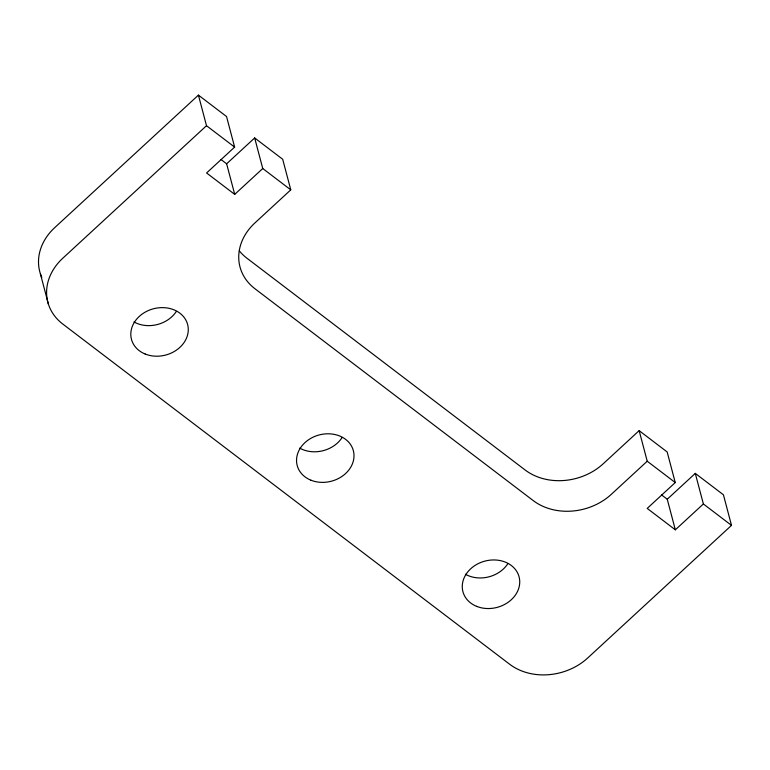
<?xml version="1.0" encoding="UTF-8"?>
<svg xmlns="http://www.w3.org/2000/svg" width="770" height="770" viewBox="0 0 770 770"><rect width="100%" height="100%" fill="white"/><g stroke="black" fill="none" stroke-linecap="round" stroke-linejoin="round"><path stroke-width="1.16" d="M234.715 194.377L226.63 163.798L254.668 137.946L262.753 168.524L234.715 194.377L206.591 172.971L234.629 147.109L226.544 116.53L198.419 95.124L54.699 227.66A55.844 46.027 -14.8 0 0 41.83 277.498M198.419 95.124L206.504 125.703L62.774 258.248A55.844 46.027 -14.8 0 0 62.755 324.026L509.625 664.221A55.844 46.027 -14.8 0 0 587.779 657.917L731.5 525.371L723.425 494.792L695.291 473.386L667.253 499.239L675.338 529.818L703.376 503.965L695.291 473.386M254.668 137.946L282.696 159.274L290.771 189.853L254.918 222.925A55.844 46.027 -14.8 0 0 254.899 288.702L533.225 500.587A55.844 46.027 -14.8 0 0 611.37 494.282L647.224 461.22L639.148 430.642L603.295 463.704A55.844 46.027 -14.8 0 1 525.15 470.008L246.814 258.123A55.844 46.027 -14.8 0 1 239.287 250.828M639.148 430.642L667.166 451.971L675.251 482.549L647.214 508.412L675.338 529.818M206.504 125.703L234.629 147.109M262.753 168.524L290.771 189.853M647.224 461.22L675.251 482.549M703.376 503.965L731.5 525.371M221.009 159.515L226.63 163.798M661.632 494.956L667.253 499.239M40.377 273.745L48.462 304.333M176.349 311.427A29.039 23.928 -14.8 0 1 133.97 321.937M342.072 437.591A29.039 23.928 -14.8 0 1 299.694 448.101M507.805 563.755A29.039 23.928 -14.8 0 1 465.427 574.266M145.174 354.027A29.039 23.928 -14.8 0 0 188.284 329.599A29.039 23.928 -14.8 0 0 145.193 312.129A29.039 23.928 -14.8 0 0 145.174 354.027M310.907 480.191A29.039 23.928 -14.8 0 0 354.007 455.763A29.039 23.928 -14.8 0 0 310.916 438.294A29.039 23.928 -14.8 0 0 310.907 480.191M476.63 606.356A29.039 23.928 -14.8 0 0 519.74 581.928A29.039 23.928 -14.8 0 0 476.649 564.458A29.039 23.928 -14.8 0 0 476.63 606.356"/></g></svg>
